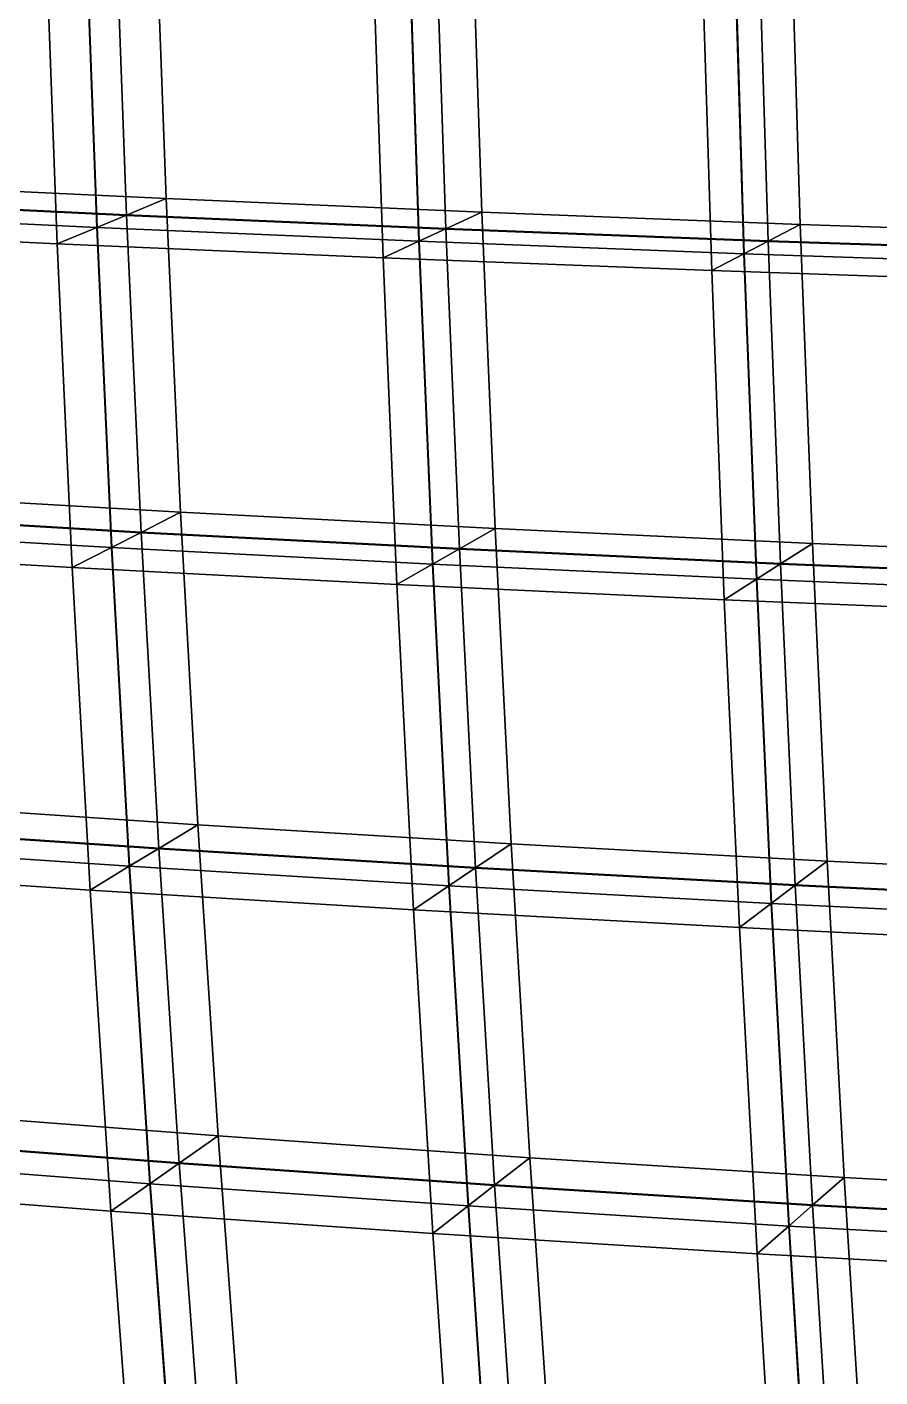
# Model space of a CAD drawing. Extents: x -25.3 to 28.3, y -25.5 to 26.5.
# Drawn here: x -11.232 to -8.534, y -8.223 to -3.951 of the extents above; entities that cross this region are included whole.
import ezdxf

# ---------------------------------------------------------------- set-up
doc = ezdxf.new("R2010")
doc.units = 0
doc.header["$MEASUREMENT"] = 0
doc.layers.add('LowerTendons', color=150, linetype='CONTINUOUS', lineweight=50)
doc.layers.add('UpperTendons', color=123, linetype='CONTINUOUS', lineweight=40)
doc.layers.add('TestBases', color=40, linetype='CONTINUOUS')

msp = doc.modelspace()

# ---------------------------------------------------------------- linework, layer by layer
at = {"layer": 'LowerTendons'}
for p, q in [((-10.91768, -4.5459, 32.83518), (-11.91838, -4.49838, 32.49195)), ((-9.90728, -4.58922, 33.14807), (-10.91768, -4.5459, 32.83518)), ((-8.88809, -4.6283, 33.43039), (-9.90728, -4.58922, 33.14807)), ((-7.86102, -4.66312, 33.68189), (-8.88809, -4.6283, 33.43039)), ((-10.87137, -5.54998, 32.69589), (-11.86887, -5.49245, 32.35696)), ((-9.86445, -5.60241, 33.00478), (-10.87137, -5.54998, 32.69589)), ((-8.84901, -5.64971, 33.28341), (-9.86445, -5.60241, 33.00478)), ((-7.82594, -5.69184, 33.53159), (-8.84901, -5.64971, 33.28341)), ((-10.8158, -6.55038, 32.52877), (-11.80945, -6.48316, 32.19496)), ((-9.81309, -6.61162, 32.83291), (-10.8158, -6.55038, 32.52877)), ((-8.80216, -6.66685, 33.10718), (-9.81309, -6.61162, 32.83291)), ((-7.78389, -6.71603, 33.3514), (-8.80216, -6.66685, 33.10718)), ((-10.75099, -7.5464, 32.33385), (-11.74011, -7.46987, 32.00595)), ((-9.75319, -7.6161, 32.6325), (-10.75099, -7.5464, 32.33385)), ((-8.74754, -7.67894, 32.90174), (-9.75319, -7.6161, 32.6325)), ((-7.73488, -7.73488, 33.14141), (-8.74754, -7.67894, 32.90174))]:
    msp.add_line(p, q, dxfattribs=at)
at = {"layer": 'TestBases'}
for points in [[(-10.95474, -3.53881, 32.94663), (-11.95799, -3.50157, 32.59993), (-11.91838, -4.49838, 32.49195), (-10.91768, -4.5459, 32.83518)], [(-10.95474, -3.53881, 32.94663), (-11.95799, -3.50157, 32.59993), (-11.91838, -4.49838, 32.49195), (-10.91768, -4.5459, 32.83518)], [(-10.82919, -3.49825, 32.56902), (-11.82094, -3.46143, 32.22629), (-11.78178, -4.44682, 32.11955), (-10.79255, -4.4938, 32.45884)], [(-10.82919, -3.49825, 32.56902), (-10.79255, -4.4938, 32.45884), (-10.91768, -4.5459, 32.83518), (-10.95474, -3.53881, 32.94663)], [(-10.79255, -4.4938, 32.45884), (-10.82919, -3.49825, 32.56902), (-10.95474, -3.53881, 32.94663), (-10.91768, -4.5459, 32.83518)], [(-9.82761, -3.53181, 32.88152), (-10.82919, -3.49825, 32.56902), (-10.79255, -4.4938, 32.45884), (-9.79373, -4.53662, 32.76815)], [(-11.04891, -3.56922, 33.22984), (-12.06078, -3.53167, 32.88016), (-12.02083, -4.53705, 32.77125), (-11.01153, -4.58497, 33.11743)], [(-11.04891, -3.56922, 33.22984), (-12.06078, -3.53167, 32.88016), (-12.02083, -4.53705, 32.77125), (-11.01153, -4.58497, 33.11743)], [(-10.95474, -3.53881, 32.94663), (-10.91768, -4.5459, 32.83518), (-11.01153, -4.58497, 33.11743), (-11.04891, -3.56922, 33.22984)], [(-10.91768, -4.5459, 32.83518), (-10.95474, -3.53881, 32.94663), (-11.04891, -3.56922, 33.22984), (-11.01153, -4.58497, 33.11743)], [(-9.94156, -3.57276, 33.26275), (-10.95474, -3.53881, 32.94663), (-10.91768, -4.5459, 32.83518), (-9.90728, -4.58922, 33.14807)], [(-9.94156, -3.57276, 33.26275), (-10.95474, -3.53881, 32.94663), (-10.91768, -4.5459, 32.83518), (-9.90728, -4.58922, 33.14807)], [(-9.82761, -3.53181, 32.88152), (-9.79373, -4.53662, 32.76815), (-9.90728, -4.58922, 33.14807), (-9.94156, -3.57276, 33.26275)], [(-9.79373, -4.53662, 32.76815), (-9.82761, -3.53181, 32.88152), (-9.94156, -3.57276, 33.26275), (-9.90728, -4.58922, 33.14807)], [(-8.81714, -3.5621, 33.16353), (-9.82761, -3.53181, 32.88152), (-9.79373, -4.53662, 32.76815), (-8.78622, -4.57525, 33.04723)], [(-11.17446, -3.60978, 33.60745), (-12.19784, -3.5718, 33.2538), (-12.15743, -4.5886, 33.14365), (-11.13666, -4.63708, 33.49376)], [(-11.04891, -3.56922, 33.22984), (-11.01153, -4.58497, 33.11743), (-11.13666, -4.63708, 33.49376), (-11.17446, -3.60978, 33.60745)], [(-11.01153, -4.58497, 33.11743), (-11.04891, -3.56922, 33.22984), (-11.17446, -3.60978, 33.60745), (-11.13666, -4.63708, 33.49376)], [(-10.02702, -3.60347, 33.54868), (-11.04891, -3.56922, 33.22984), (-11.01153, -4.58497, 33.11743), (-9.99245, -4.62867, 33.43301)], [(-10.02702, -3.60347, 33.54868), (-11.04891, -3.56922, 33.22984), (-11.01153, -4.58497, 33.11743), (-9.99245, -4.62867, 33.43301)], [(-9.94156, -3.57276, 33.26275), (-9.90728, -4.58922, 33.14807), (-9.99245, -4.62867, 33.43301), (-10.02702, -3.60347, 33.54868)], [(-9.90728, -4.58922, 33.14807), (-9.94156, -3.57276, 33.26275), (-10.02702, -3.60347, 33.54868), (-9.99245, -4.62867, 33.43301)], [(-8.91937, -3.6034, 33.54803), (-9.94156, -3.57276, 33.26275), (-9.90728, -4.58922, 33.14807), (-8.88809, -4.6283, 33.43039)], [(-8.91937, -3.6034, 33.54803), (-9.94156, -3.57276, 33.26275), (-9.90728, -4.58922, 33.14807), (-8.88809, -4.6283, 33.43039)], [(-8.81714, -3.5621, 33.16353), (-8.78622, -4.57525, 33.04723), (-8.88809, -4.6283, 33.43039), (-8.91937, -3.6034, 33.54803)], [(-8.78622, -4.57525, 33.04723), (-8.81714, -3.5621, 33.16353), (-8.91937, -3.6034, 33.54803), (-8.88809, -4.6283, 33.43039)], [(-7.79868, -3.58909, 33.4148), (-8.81714, -3.5621, 33.16353), (-8.78622, -4.57525, 33.04723), (-7.77092, -4.60968, 33.29585)], [(-10.14096, -3.64442, 33.92992), (-11.17446, -3.60978, 33.60745), (-11.13666, -4.63708, 33.49376), (-10.106, -4.68126, 33.81294)], [(-10.02702, -3.60347, 33.54868), (-9.99245, -4.62867, 33.43301), (-10.106, -4.68126, 33.81294), (-10.14096, -3.64442, 33.92992)], [(-9.99245, -4.62867, 33.43301), (-10.02702, -3.60347, 33.54868), (-10.14096, -3.64442, 33.92992), (-10.106, -4.68126, 33.81294)], [(-8.99604, -3.63438, 33.83641), (-10.02702, -3.60347, 33.54868), (-9.99245, -4.62867, 33.43301), (-8.96449, -4.66809, 33.71775)], [(-8.99604, -3.63438, 33.83641), (-10.02702, -3.60347, 33.54868), (-9.99245, -4.62867, 33.43301), (-8.96449, -4.66809, 33.71775)], [(-8.91937, -3.6034, 33.54803), (-8.88809, -4.6283, 33.43039), (-8.96449, -4.66809, 33.71775), (-8.99604, -3.63438, 33.83641)], [(-8.88809, -4.6283, 33.43039), (-8.91937, -3.6034, 33.54803), (-8.99604, -3.63438, 33.83641), (-8.96449, -4.66809, 33.71775)], [(-7.8891, -3.6307, 33.80222), (-8.91937, -3.6034, 33.54803), (-8.88809, -4.6283, 33.43039), (-7.86102, -4.66312, 33.68189)], [(-7.8891, -3.6307, 33.80222), (-8.91937, -3.6034, 33.54803), (-8.88809, -4.6283, 33.43039), (-7.86102, -4.66312, 33.68189)], [(-9.09827, -3.67568, 34.22091), (-10.14096, -3.64442, 33.92992), (-10.106, -4.68126, 33.81294), (-9.06636, -4.72113, 34.10091)], [(-8.99604, -3.63438, 33.83641), (-8.96449, -4.66809, 33.71775), (-9.06636, -4.72113, 34.10091), (-9.09827, -3.67568, 34.22091)], [(-8.96449, -4.66809, 33.71775), (-8.99604, -3.63438, 33.83641), (-9.09827, -3.67568, 34.22091), (-9.06636, -4.72113, 34.10091)], [(-7.95692, -3.66191, 34.09278), (-8.99604, -3.63438, 33.83641), (-8.96449, -4.66809, 33.71775), (-7.92859, -4.7032, 33.97142)], [(-7.95692, -3.66191, 34.09278), (-8.99604, -3.63438, 33.83641), (-8.96449, -4.66809, 33.71775), (-7.92859, -4.7032, 33.97142)], [(-8.04734, -3.70353, 34.4802), (-9.09827, -3.67568, 34.22091), (-9.06636, -4.72113, 34.10091), (-8.01869, -4.75665, 34.35746)], [(-11.78178, -4.44682, 32.11955), (-10.79255, -4.4938, 32.45884), (-10.91768, -4.5459, 32.83518), (-11.91838, -4.49838, 32.49195)], [(-10.79255, -4.4938, 32.45884), (-11.78178, -4.44682, 32.11955), (-11.91838, -4.49838, 32.49195), (-10.91768, -4.5459, 32.83518)], [(-10.79255, -4.4938, 32.45884), (-11.78178, -4.44682, 32.11955), (-11.73283, -5.4295, 31.98611), (-10.74677, -5.48637, 32.32115)], [(-11.91838, -4.49838, 32.49195), (-10.91768, -4.5459, 32.83518), (-11.01153, -4.58497, 33.11743), (-12.02083, -4.53705, 32.77125)], [(-10.91768, -4.5459, 32.83518), (-11.91838, -4.49838, 32.49195), (-12.02083, -4.53705, 32.77125), (-11.01153, -4.58497, 33.11743)], [(-10.91768, -4.5459, 32.83518), (-11.91838, -4.49838, 32.49195), (-11.86887, -5.49245, 32.35696), (-10.87137, -5.54998, 32.69589)], [(-10.91768, -4.5459, 32.83518), (-11.91838, -4.49838, 32.49195), (-11.86887, -5.49245, 32.35696), (-10.87137, -5.54998, 32.69589)], [(-10.79255, -4.4938, 32.45884), (-9.79373, -4.53662, 32.76815), (-9.90728, -4.58922, 33.14807), (-10.91768, -4.5459, 32.83518)], [(-9.79373, -4.53662, 32.76815), (-10.79255, -4.4938, 32.45884), (-10.91768, -4.5459, 32.83518), (-9.90728, -4.58922, 33.14807)], [(-10.79255, -4.4938, 32.45884), (-10.74677, -5.48637, 32.32115), (-10.87137, -5.54998, 32.69589), (-10.91768, -4.5459, 32.83518)], [(-10.74677, -5.48637, 32.32115), (-10.79255, -4.4938, 32.45884), (-10.91768, -4.5459, 32.83518), (-10.87137, -5.54998, 32.69589)], [(-9.79373, -4.53662, 32.76815), (-10.79255, -4.4938, 32.45884), (-10.74677, -5.48637, 32.32115), (-9.7514, -5.5382, 32.6265)], [(-12.02083, -4.53705, 32.77125), (-11.01153, -4.58497, 33.11743), (-11.13666, -4.63708, 33.49376), (-12.15743, -4.5886, 33.14365)], [(-11.01153, -4.58497, 33.11743), (-12.02083, -4.53705, 32.77125), (-12.15743, -4.5886, 33.14365), (-11.13666, -4.63708, 33.49376)], [(-11.01153, -4.58497, 33.11743), (-12.02083, -4.53705, 32.77125), (-11.97089, -5.53966, 32.6351), (-10.96482, -5.59769, 32.97694)], [(-11.01153, -4.58497, 33.11743), (-12.02083, -4.53705, 32.77125), (-11.97089, -5.53966, 32.6351), (-10.96482, -5.59769, 32.97694)], [(-10.91768, -4.5459, 32.83518), (-9.90728, -4.58922, 33.14807), (-9.99245, -4.62867, 33.43301), (-11.01153, -4.58497, 33.11743)], [(-9.90728, -4.58922, 33.14807), (-10.91768, -4.5459, 32.83518), (-11.01153, -4.58497, 33.11743), (-9.99245, -4.62867, 33.43301)], [(-10.91768, -4.5459, 32.83518), (-10.87137, -5.54998, 32.69589), (-10.96482, -5.59769, 32.97694), (-11.01153, -4.58497, 33.11743)], [(-10.87137, -5.54998, 32.69589), (-10.91768, -4.5459, 32.83518), (-11.01153, -4.58497, 33.11743), (-10.96482, -5.59769, 32.97694)], [(-9.90728, -4.58922, 33.14807), (-10.91768, -4.5459, 32.83518), (-10.87137, -5.54998, 32.69589), (-9.86445, -5.60241, 33.00478)], [(-9.90728, -4.58922, 33.14807), (-10.91768, -4.5459, 32.83518), (-10.87137, -5.54998, 32.69589), (-9.86445, -5.60241, 33.00478)], [(-9.79373, -4.53662, 32.76815), (-8.78622, -4.57525, 33.04723), (-8.88809, -4.6283, 33.43039), (-9.90728, -4.58922, 33.14807)], [(-8.78622, -4.57525, 33.04723), (-9.79373, -4.53662, 32.76815), (-9.90728, -4.58922, 33.14807), (-8.88809, -4.6283, 33.43039)], [(-9.79373, -4.53662, 32.76815), (-9.7514, -5.5382, 32.6265), (-9.86445, -5.60241, 33.00478), (-9.90728, -4.58922, 33.14807)], [(-9.7514, -5.5382, 32.6265), (-9.79373, -4.53662, 32.76815), (-9.90728, -4.58922, 33.14807), (-9.86445, -5.60241, 33.00478)], [(-8.78622, -4.57525, 33.04723), (-9.79373, -4.53662, 32.76815), (-9.7514, -5.5382, 32.6265), (-8.74759, -5.58496, 32.90194)], [(-11.13666, -4.63708, 33.49376), (-12.15743, -4.5886, 33.14365), (-12.10693, -5.60261, 33.00596), (-11.08942, -5.6613, 33.35168)], [(-11.01153, -4.58497, 33.11743), (-9.99245, -4.62867, 33.43301), (-10.106, -4.68126, 33.81294), (-11.13666, -4.63708, 33.49376)], [(-9.99245, -4.62867, 33.43301), (-11.01153, -4.58497, 33.11743), (-11.13666, -4.63708, 33.49376), (-10.106, -4.68126, 33.81294)], [(-11.01153, -4.58497, 33.11743), (-10.96482, -5.59769, 32.97694), (-11.08942, -5.6613, 33.35168), (-11.13666, -4.63708, 33.49376)], [(-10.96482, -5.59769, 32.97694), (-11.01153, -4.58497, 33.11743), (-11.13666, -4.63708, 33.49376), (-11.08942, -5.6613, 33.35168)], [(-9.99245, -4.62867, 33.43301), (-11.01153, -4.58497, 33.11743), (-10.96482, -5.59769, 32.97694), (-9.94925, -5.65057, 33.28849)], [(-9.99245, -4.62867, 33.43301), (-11.01153, -4.58497, 33.11743), (-10.96482, -5.59769, 32.97694), (-9.94925, -5.65057, 33.28849)], [(-9.90728, -4.58922, 33.14807), (-8.88809, -4.6283, 33.43039), (-8.96449, -4.66809, 33.71775), (-9.99245, -4.62867, 33.43301)], [(-8.88809, -4.6283, 33.43039), (-9.90728, -4.58922, 33.14807), (-9.99245, -4.62867, 33.43301), (-8.96449, -4.66809, 33.71775)], [(-9.90728, -4.58922, 33.14807), (-9.86445, -5.60241, 33.00478), (-9.94925, -5.65057, 33.28849), (-9.99245, -4.62867, 33.43301)], [(-9.86445, -5.60241, 33.00478), (-9.90728, -4.58922, 33.14807), (-9.99245, -4.62867, 33.43301), (-9.94925, -5.65057, 33.28849)], [(-8.88809, -4.6283, 33.43039), (-9.90728, -4.58922, 33.14807), (-9.86445, -5.60241, 33.00478), (-8.84901, -5.64971, 33.28341)], [(-8.88809, -4.6283, 33.43039), (-9.90728, -4.58922, 33.14807), (-9.86445, -5.60241, 33.00478), (-8.84901, -5.64971, 33.28341)], [(-8.78622, -4.57525, 33.04723), (-7.77092, -4.60968, 33.29585), (-7.86102, -4.66312, 33.68189), (-8.88809, -4.6283, 33.43039)], [(-7.77092, -4.60968, 33.29585), (-8.78622, -4.57525, 33.04723), (-8.88809, -4.6283, 33.43039), (-7.86102, -4.66312, 33.68189)], [(-8.78622, -4.57525, 33.04723), (-8.74759, -5.58496, 32.90194), (-8.84901, -5.64971, 33.28341), (-8.88809, -4.6283, 33.43039)], [(-8.74759, -5.58496, 32.90194), (-8.78622, -4.57525, 33.04723), (-8.88809, -4.6283, 33.43039), (-8.84901, -5.64971, 33.28341)], [(-7.77092, -4.60968, 33.29585), (-8.78622, -4.57525, 33.04723), (-8.74759, -5.58496, 32.90194), (-7.73624, -5.6266, 33.14728)], [(-10.106, -4.68126, 33.81294), (-11.13666, -4.63708, 33.49376), (-11.08942, -5.6613, 33.35168), (-10.06231, -5.71478, 33.66677)], [(-9.99245, -4.62867, 33.43301), (-8.96449, -4.66809, 33.71775), (-9.06636, -4.72113, 34.10091), (-10.106, -4.68126, 33.81294)], [(-8.96449, -4.66809, 33.71775), (-9.99245, -4.62867, 33.43301), (-10.106, -4.68126, 33.81294), (-9.06636, -4.72113, 34.10091)], [(-9.99245, -4.62867, 33.43301), (-9.94925, -5.65057, 33.28849), (-10.06231, -5.71478, 33.66677), (-10.106, -4.68126, 33.81294)], [(-9.94925, -5.65057, 33.28849), (-9.99245, -4.62867, 33.43301), (-10.106, -4.68126, 33.81294), (-10.06231, -5.71478, 33.66677)], [(-8.96449, -4.66809, 33.71775), (-9.99245, -4.62867, 33.43301), (-9.94925, -5.65057, 33.28849), (-8.92508, -5.69828, 33.56952)], [(-8.96449, -4.66809, 33.71775), (-9.99245, -4.62867, 33.43301), (-9.94925, -5.65057, 33.28849), (-8.92508, -5.69828, 33.56952)], [(-8.88809, -4.6283, 33.43039), (-7.86102, -4.66312, 33.68189), (-7.92859, -4.7032, 33.97142), (-8.96449, -4.66809, 33.71775)], [(-7.86102, -4.66312, 33.68189), (-8.88809, -4.6283, 33.43039), (-8.96449, -4.66809, 33.71775), (-7.92859, -4.7032, 33.97142)], [(-8.88809, -4.6283, 33.43039), (-8.84901, -5.64971, 33.28341), (-8.92508, -5.69828, 33.56952), (-8.96449, -4.66809, 33.71775)], [(-8.84901, -5.64971, 33.28341), (-8.88809, -4.6283, 33.43039), (-8.96449, -4.66809, 33.71775), (-8.92508, -5.69828, 33.56952)], [(-7.86102, -4.66312, 33.68189), (-8.88809, -4.6283, 33.43039), (-8.84901, -5.64971, 33.28341), (-7.82594, -5.69184, 33.53159)], [(-7.86102, -4.66312, 33.68189), (-8.88809, -4.6283, 33.43039), (-8.84901, -5.64971, 33.28341), (-7.82594, -5.69184, 33.53159)], [(-9.06636, -4.72113, 34.10091), (-10.106, -4.68126, 33.81294), (-10.06231, -5.71478, 33.66677), (-9.0265, -5.76303, 33.95099)], [(-8.96449, -4.66809, 33.71775), (-7.92859, -4.7032, 33.97142), (-8.01869, -4.75665, 34.35746), (-9.06636, -4.72113, 34.10091)], [(-7.92859, -4.7032, 33.97142), (-8.96449, -4.66809, 33.71775), (-9.06636, -4.72113, 34.10091), (-8.01869, -4.75665, 34.35746)], [(-8.96449, -4.66809, 33.71775), (-8.92508, -5.69828, 33.56952), (-9.0265, -5.76303, 33.95099), (-9.06636, -4.72113, 34.10091)], [(-8.92508, -5.69828, 33.56952), (-8.96449, -4.66809, 33.71775), (-9.06636, -4.72113, 34.10091), (-9.0265, -5.76303, 33.95099)], [(-7.92859, -4.7032, 33.97142), (-8.96449, -4.66809, 33.71775), (-8.92508, -5.69828, 33.56952), (-7.89321, -5.74077, 33.81983)], [(-7.92859, -4.7032, 33.97142), (-8.96449, -4.66809, 33.71775), (-8.92508, -5.69828, 33.56952), (-7.89321, -5.74077, 33.81983)], [(-8.01869, -4.75665, 34.35746), (-9.06636, -4.72113, 34.10091), (-9.0265, -5.76303, 33.95099), (-7.98291, -5.806, 34.20415)], [(-11.73283, -5.4295, 31.98611), (-10.74677, -5.48637, 32.32115), (-10.87137, -5.54998, 32.69589), (-11.86887, -5.49245, 32.35696)], [(-10.74677, -5.48637, 32.32115), (-11.73283, -5.4295, 31.98611), (-11.86887, -5.49245, 32.35696), (-10.87137, -5.54998, 32.69589)], [(-10.74677, -5.48637, 32.32115), (-11.73283, -5.4295, 31.98611), (-11.67409, -6.40885, 31.82597), (-10.69184, -6.4753, 32.15595)], [(-11.86887, -5.49245, 32.35696), (-10.87137, -5.54998, 32.69589), (-10.96482, -5.59769, 32.97694), (-11.97089, -5.53966, 32.6351)], [(-10.87137, -5.54998, 32.69589), (-11.86887, -5.49245, 32.35696), (-11.97089, -5.53966, 32.6351), (-10.96482, -5.59769, 32.97694)], [(-10.87137, -5.54998, 32.69589), (-11.86887, -5.49245, 32.35696), (-11.80945, -6.48316, 32.19496), (-10.8158, -6.55038, 32.52877)], [(-10.87137, -5.54998, 32.69589), (-11.86887, -5.49245, 32.35696), (-11.80945, -6.48316, 32.19496), (-10.8158, -6.55038, 32.52877)], [(-10.74677, -5.48637, 32.32115), (-9.7514, -5.5382, 32.6265), (-9.86445, -5.60241, 33.00478), (-10.87137, -5.54998, 32.69589)], [(-9.7514, -5.5382, 32.6265), (-10.74677, -5.48637, 32.32115), (-10.87137, -5.54998, 32.69589), (-9.86445, -5.60241, 33.00478)], [(-10.74677, -5.48637, 32.32115), (-10.69184, -6.4753, 32.15595), (-10.8158, -6.55038, 32.52877), (-10.87137, -5.54998, 32.69589)], [(-10.69184, -6.4753, 32.15595), (-10.74677, -5.48637, 32.32115), (-10.87137, -5.54998, 32.69589), (-10.8158, -6.55038, 32.52877)], [(-9.7514, -5.5382, 32.6265), (-10.74677, -5.48637, 32.32115), (-10.69184, -6.4753, 32.15595), (-9.70061, -6.53584, 32.4566)], [(-11.97089, -5.53966, 32.6351), (-10.96482, -5.59769, 32.97694), (-11.08942, -5.6613, 33.35168), (-12.10693, -5.60261, 33.00596)], [(-10.96482, -5.59769, 32.97694), (-11.97089, -5.53966, 32.6351), (-12.10693, -5.60261, 33.00596), (-11.08942, -5.6613, 33.35168)], [(-10.96482, -5.59769, 32.97694), (-11.97089, -5.53966, 32.6351), (-11.91096, -6.53889, 32.47171), (-10.90878, -6.60669, 32.80839)], [(-10.96482, -5.59769, 32.97694), (-11.97089, -5.53966, 32.6351), (-11.91096, -6.53889, 32.47171), (-10.90878, -6.60669, 32.80839)], [(-10.87137, -5.54998, 32.69589), (-9.86445, -5.60241, 33.00478), (-9.94925, -5.65057, 33.28849), (-10.96482, -5.59769, 32.97694)], [(-9.86445, -5.60241, 33.00478), (-10.87137, -5.54998, 32.69589), (-10.96482, -5.59769, 32.97694), (-9.94925, -5.65057, 33.28849)], [(-10.87137, -5.54998, 32.69589), (-10.8158, -6.55038, 32.52877), (-10.90878, -6.60669, 32.80839), (-10.96482, -5.59769, 32.97694)], [(-10.8158, -6.55038, 32.52877), (-10.87137, -5.54998, 32.69589), (-10.96482, -5.59769, 32.97694), (-10.90878, -6.60669, 32.80839)], [(-9.86445, -5.60241, 33.00478), (-10.87137, -5.54998, 32.69589), (-10.8158, -6.55038, 32.52877), (-9.81309, -6.61162, 32.83291)], [(-9.86445, -5.60241, 33.00478), (-10.87137, -5.54998, 32.69589), (-10.8158, -6.55038, 32.52877), (-9.81309, -6.61162, 32.83291)], [(-9.7514, -5.5382, 32.6265), (-8.74759, -5.58496, 32.90194), (-8.84901, -5.64971, 33.28341), (-9.86445, -5.60241, 33.00478)], [(-8.74759, -5.58496, 32.90194), (-9.7514, -5.5382, 32.6265), (-9.86445, -5.60241, 33.00478), (-8.84901, -5.64971, 33.28341)], [(-9.7514, -5.5382, 32.6265), (-9.70061, -6.53584, 32.4566), (-9.81309, -6.61162, 32.83291), (-9.86445, -5.60241, 33.00478)], [(-9.70061, -6.53584, 32.4566), (-9.7514, -5.5382, 32.6265), (-9.86445, -5.60241, 33.00478), (-9.81309, -6.61162, 32.83291)], [(-8.74759, -5.58496, 32.90194), (-9.7514, -5.5382, 32.6265), (-9.70061, -6.53584, 32.4566), (-8.70127, -6.59044, 32.72772)], [(-8.74759, -5.58496, 32.90194), (-7.73624, -5.6266, 33.14728), (-7.82594, -5.69184, 33.53159), (-8.84901, -5.64971, 33.28341)], [(-7.73624, -5.6266, 33.14728), (-8.74759, -5.58496, 32.90194), (-8.84901, -5.64971, 33.28341), (-7.82594, -5.69184, 33.53159)], [(-8.74759, -5.58496, 32.90194), (-8.70127, -6.59044, 32.72772), (-8.80216, -6.66685, 33.10718), (-8.84901, -5.64971, 33.28341)], [(-8.70127, -6.59044, 32.72772), (-8.74759, -5.58496, 32.90194), (-8.84901, -5.64971, 33.28341), (-8.80216, -6.66685, 33.10718)], [(-7.73624, -5.6266, 33.14728), (-8.74759, -5.58496, 32.90194), (-8.70127, -6.59044, 32.72772), (-7.69467, -6.63906, 32.96915)], [(-11.08942, -5.6613, 33.35168), (-12.10693, -5.60261, 33.00596), (-12.04631, -6.61319, 32.84071), (-11.03274, -6.68176, 33.18121)], [(-10.96482, -5.59769, 32.97694), (-9.94925, -5.65057, 33.28849), (-10.06231, -5.71478, 33.66677), (-11.08942, -5.6613, 33.35168)], [(-9.94925, -5.65057, 33.28849), (-10.96482, -5.59769, 32.97694), (-11.08942, -5.6613, 33.35168), (-10.06231, -5.71478, 33.66677)], [(-10.96482, -5.59769, 32.97694), (-10.90878, -6.60669, 32.80839), (-11.03274, -6.68176, 33.18121), (-11.08942, -5.6613, 33.35168)], [(-10.90878, -6.60669, 32.80839), (-10.96482, -5.59769, 32.97694), (-11.08942, -5.6613, 33.35168), (-11.03274, -6.68176, 33.18121)], [(-9.94925, -5.65057, 33.28849), (-10.96482, -5.59769, 32.97694), (-10.90878, -6.60669, 32.80839), (-9.89744, -6.66846, 33.11514)], [(-9.94925, -5.65057, 33.28849), (-10.96482, -5.59769, 32.97694), (-10.90878, -6.60669, 32.80839), (-9.89744, -6.66846, 33.11514)], [(-9.86445, -5.60241, 33.00478), (-8.84901, -5.64971, 33.28341), (-8.92508, -5.69828, 33.56952), (-9.94925, -5.65057, 33.28849)], [(-8.84901, -5.64971, 33.28341), (-9.86445, -5.60241, 33.00478), (-9.94925, -5.65057, 33.28849), (-8.92508, -5.69828, 33.56952)], [(-9.86445, -5.60241, 33.00478), (-9.81309, -6.61162, 32.83291), (-9.89744, -6.66846, 33.11514), (-9.94925, -5.65057, 33.28849)], [(-9.81309, -6.61162, 32.83291), (-9.86445, -5.60241, 33.00478), (-9.94925, -5.65057, 33.28849), (-9.89744, -6.66846, 33.11514)], [(-8.84901, -5.64971, 33.28341), (-9.86445, -5.60241, 33.00478), (-9.81309, -6.61162, 32.83291), (-8.80216, -6.66685, 33.10718)], [(-8.84901, -5.64971, 33.28341), (-9.86445, -5.60241, 33.00478), (-9.81309, -6.61162, 32.83291), (-8.80216, -6.66685, 33.10718)], [(-10.06231, -5.71478, 33.66677), (-11.08942, -5.6613, 33.35168), (-11.03274, -6.68176, 33.18121), (-10.00991, -6.74423, 33.49145)], [(-9.94925, -5.65057, 33.28849), (-8.92508, -5.69828, 33.56952), (-9.0265, -5.76303, 33.95099), (-10.06231, -5.71478, 33.66677)], [(-8.92508, -5.69828, 33.56952), (-9.94925, -5.65057, 33.28849), (-10.06231, -5.71478, 33.66677), (-9.0265, -5.76303, 33.95099)], [(-9.94925, -5.65057, 33.28849), (-9.89744, -6.66846, 33.11514), (-10.00991, -6.74423, 33.49145), (-10.06231, -5.71478, 33.66677)], [(-9.89744, -6.66846, 33.11514), (-9.94925, -5.65057, 33.28849), (-10.06231, -5.71478, 33.66677), (-10.00991, -6.74423, 33.49145)], [(-8.92508, -5.69828, 33.56952), (-9.94925, -5.65057, 33.28849), (-9.89744, -6.66846, 33.11514), (-8.87782, -6.72416, 33.39176)], [(-8.92508, -5.69828, 33.56952), (-9.94925, -5.65057, 33.28849), (-9.89744, -6.66846, 33.11514), (-8.87782, -6.72416, 33.39176)], [(-8.84901, -5.64971, 33.28341), (-7.82594, -5.69184, 33.53159), (-7.89321, -5.74077, 33.81983), (-8.92508, -5.69828, 33.56952)], [(-7.82594, -5.69184, 33.53159), (-8.84901, -5.64971, 33.28341), (-8.92508, -5.69828, 33.56952), (-7.89321, -5.74077, 33.81983)], [(-8.84901, -5.64971, 33.28341), (-8.80216, -6.66685, 33.10718), (-8.87782, -6.72416, 33.39176), (-8.92508, -5.69828, 33.56952)], [(-8.80216, -6.66685, 33.10718), (-8.84901, -5.64971, 33.28341), (-8.92508, -5.69828, 33.56952), (-8.87782, -6.72416, 33.39176)], [(-7.82594, -5.69184, 33.53159), (-8.84901, -5.64971, 33.28341), (-8.80216, -6.66685, 33.10718), (-7.78389, -6.71603, 33.3514)], [(-7.82594, -5.69184, 33.53159), (-8.84901, -5.64971, 33.28341), (-8.80216, -6.66685, 33.10718), (-7.78389, -6.71603, 33.3514)], [(-9.0265, -5.76303, 33.95099), (-10.06231, -5.71478, 33.66677), (-10.00991, -6.74423, 33.49145), (-8.97871, -6.80057, 33.77122)], [(-8.92508, -5.69828, 33.56952), (-7.89321, -5.74077, 33.81983), (-7.98291, -5.806, 34.20415), (-9.0265, -5.76303, 33.95099)], [(-7.89321, -5.74077, 33.81983), (-8.92508, -5.69828, 33.56952), (-9.0265, -5.76303, 33.95099), (-7.98291, -5.806, 34.20415)], [(-8.92508, -5.69828, 33.56952), (-8.87782, -6.72416, 33.39176), (-8.97871, -6.80057, 33.77122), (-9.0265, -5.76303, 33.95099)], [(-8.87782, -6.72416, 33.39176), (-8.92508, -5.69828, 33.56952), (-9.0265, -5.76303, 33.95099), (-8.97871, -6.80057, 33.77122)], [(-7.89321, -5.74077, 33.81983), (-8.92508, -5.69828, 33.56952), (-8.87782, -6.72416, 33.39176), (-7.8508, -6.77376, 33.63809)], [(-7.89321, -5.74077, 33.81983), (-8.92508, -5.69828, 33.56952), (-8.87782, -6.72416, 33.39176), (-7.8508, -6.77376, 33.63809)], [(-7.98291, -5.806, 34.20415), (-9.0265, -5.76303, 33.95099), (-8.97871, -6.80057, 33.77122), (-7.94001, -6.85074, 34.02034)], [(-11.67409, -6.40885, 31.82597), (-10.69184, -6.4753, 32.15595), (-10.8158, -6.55038, 32.52877), (-11.80945, -6.48316, 32.19496)], [(-10.69184, -6.4753, 32.15595), (-11.67409, -6.40885, 31.82597), (-11.80945, -6.48316, 32.19496), (-10.8158, -6.55038, 32.52877)], [(-10.69184, -6.4753, 32.15595), (-11.67409, -6.40885, 31.82597), (-11.60556, -7.38426, 31.63912), (-10.62777, -7.45991, 31.96326)], [(-11.80945, -6.48316, 32.19496), (-10.8158, -6.55038, 32.52877), (-10.90878, -6.60669, 32.80839), (-11.91096, -6.53889, 32.47171)], [(-10.8158, -6.55038, 32.52877), (-11.80945, -6.48316, 32.19496), (-11.91096, -6.53889, 32.47171), (-10.90878, -6.60669, 32.80839)], [(-10.8158, -6.55038, 32.52877), (-11.80945, -6.48316, 32.19496), (-11.74011, -7.46987, 32.00595), (-10.75099, -7.5464, 32.33385)], [(-10.8158, -6.55038, 32.52877), (-11.80945, -6.48316, 32.19496), (-11.74011, -7.46987, 32.00595), (-10.75099, -7.5464, 32.33385)], [(-10.69184, -6.4753, 32.15595), (-9.70061, -6.53584, 32.4566), (-9.81309, -6.61162, 32.83291), (-10.8158, -6.55038, 32.52877)], [(-9.70061, -6.53584, 32.4566), (-10.69184, -6.4753, 32.15595), (-10.8158, -6.55038, 32.52877), (-9.81309, -6.61162, 32.83291)], [(-10.69184, -6.4753, 32.15595), (-10.62777, -7.45991, 31.96326), (-10.75099, -7.5464, 32.33385), (-10.8158, -6.55038, 32.52877)], [(-10.62777, -7.45991, 31.96326), (-10.69184, -6.4753, 32.15595), (-10.8158, -6.55038, 32.52877), (-10.75099, -7.5464, 32.33385)], [(-9.70061, -6.53584, 32.4566), (-10.69184, -6.4753, 32.15595), (-10.62777, -7.45991, 31.96326), (-9.6414, -7.52881, 32.25849)], [(-9.70061, -6.53584, 32.4566), (-8.70127, -6.59044, 32.72772), (-8.80216, -6.66685, 33.10718), (-9.81309, -6.61162, 32.83291)], [(-8.70127, -6.59044, 32.72772), (-9.70061, -6.53584, 32.4566), (-9.81309, -6.61162, 32.83291), (-8.80216, -6.66685, 33.10718)], [(-9.70061, -6.53584, 32.4566), (-9.6414, -7.52881, 32.25849), (-9.75319, -7.6161, 32.6325), (-9.81309, -6.61162, 32.83291)], [(-9.6414, -7.52881, 32.25849), (-9.70061, -6.53584, 32.4566), (-9.81309, -6.61162, 32.83291), (-9.75319, -7.6161, 32.6325)], [(-8.70127, -6.59044, 32.72772), (-9.70061, -6.53584, 32.4566), (-9.6414, -7.52881, 32.25849), (-8.64728, -7.59093, 32.52464)], [(-11.91096, -6.53889, 32.47171), (-10.90878, -6.60669, 32.80839), (-11.03274, -6.68176, 33.18121), (-12.04631, -6.61319, 32.84071)], [(-10.90878, -6.60669, 32.80839), (-11.91096, -6.53889, 32.47171), (-12.04631, -6.61319, 32.84071), (-11.03274, -6.68176, 33.18121)], [(-10.90878, -6.60669, 32.80839), (-11.91096, -6.53889, 32.47171), (-11.84103, -7.53408, 32.28107), (-10.84341, -7.61127, 32.61179)], [(-10.90878, -6.60669, 32.80839), (-11.91096, -6.53889, 32.47171), (-11.84103, -7.53408, 32.28107), (-10.84341, -7.61127, 32.61179)], [(-10.8158, -6.55038, 32.52877), (-9.81309, -6.61162, 32.83291), (-9.89744, -6.66846, 33.11514), (-10.90878, -6.60669, 32.80839)], [(-9.81309, -6.61162, 32.83291), (-10.8158, -6.55038, 32.52877), (-10.90878, -6.60669, 32.80839), (-9.89744, -6.66846, 33.11514)], [(-10.8158, -6.55038, 32.52877), (-10.75099, -7.5464, 32.33385), (-10.84341, -7.61127, 32.61179), (-10.90878, -6.60669, 32.80839)], [(-10.75099, -7.5464, 32.33385), (-10.8158, -6.55038, 32.52877), (-10.90878, -6.60669, 32.80839), (-10.84341, -7.61127, 32.61179)], [(-9.81309, -6.61162, 32.83291), (-10.8158, -6.55038, 32.52877), (-10.75099, -7.5464, 32.33385), (-9.75319, -7.6161, 32.6325)], [(-9.81309, -6.61162, 32.83291), (-10.8158, -6.55038, 32.52877), (-10.75099, -7.5464, 32.33385), (-9.75319, -7.6161, 32.6325)], [(-11.03274, -6.68176, 33.18121), (-12.04631, -6.61319, 32.84071), (-11.97559, -7.6197, 32.6479), (-10.96663, -7.69776, 32.98238)], [(-10.90878, -6.60669, 32.80839), (-9.89744, -6.66846, 33.11514), (-10.00991, -6.74423, 33.49145), (-11.03274, -6.68176, 33.18121)], [(-9.89744, -6.66846, 33.11514), (-10.90878, -6.60669, 32.80839), (-11.03274, -6.68176, 33.18121), (-10.00991, -6.74423, 33.49145)], [(-10.90878, -6.60669, 32.80839), (-10.84341, -7.61127, 32.61179), (-10.96663, -7.69776, 32.98238), (-11.03274, -6.68176, 33.18121)], [(-10.84341, -7.61127, 32.61179), (-10.90878, -6.60669, 32.80839), (-11.03274, -6.68176, 33.18121), (-10.96663, -7.69776, 32.98238)], [(-9.89744, -6.66846, 33.11514), (-10.90878, -6.60669, 32.80839), (-10.84341, -7.61127, 32.61179), (-9.83703, -7.68157, 32.91301)], [(-9.89744, -6.66846, 33.11514), (-10.90878, -6.60669, 32.80839), (-10.84341, -7.61127, 32.61179), (-9.83703, -7.68157, 32.91301)], [(-9.81309, -6.61162, 32.83291), (-8.80216, -6.66685, 33.10718), (-8.87782, -6.72416, 33.39176), (-9.89744, -6.66846, 33.11514)], [(-8.80216, -6.66685, 33.10718), (-9.81309, -6.61162, 32.83291), (-9.89744, -6.66846, 33.11514), (-8.87782, -6.72416, 33.39176)], [(-9.81309, -6.61162, 32.83291), (-9.75319, -7.6161, 32.6325), (-9.83703, -7.68157, 32.91301), (-9.89744, -6.66846, 33.11514)], [(-9.75319, -7.6161, 32.6325), (-9.81309, -6.61162, 32.83291), (-9.89744, -6.66846, 33.11514), (-9.83703, -7.68157, 32.91301)], [(-8.80216, -6.66685, 33.10718), (-9.81309, -6.61162, 32.83291), (-9.75319, -7.6161, 32.6325), (-8.74754, -7.67894, 32.90174)], [(-8.80216, -6.66685, 33.10718), (-9.81309, -6.61162, 32.83291), (-9.75319, -7.6161, 32.6325), (-8.74754, -7.67894, 32.90174)], [(-8.70127, -6.59044, 32.72772), (-7.69467, -6.63906, 32.96915), (-7.78389, -6.71603, 33.3514), (-8.80216, -6.66685, 33.10718)], [(-7.69467, -6.63906, 32.96915), (-8.70127, -6.59044, 32.72772), (-8.80216, -6.66685, 33.10718), (-7.78389, -6.71603, 33.3514)], [(-8.70127, -6.59044, 32.72772), (-8.64728, -7.59093, 32.52464), (-8.74754, -7.67894, 32.90174), (-8.80216, -6.66685, 33.10718)], [(-8.64728, -7.59093, 32.52464), (-8.70127, -6.59044, 32.72772), (-8.80216, -6.66685, 33.10718), (-8.74754, -7.67894, 32.90174)], [(-7.69467, -6.63906, 32.96915), (-8.70127, -6.59044, 32.72772), (-8.64728, -7.59093, 32.52464), (-7.64622, -7.64622, 32.76157)], [(-10.00991, -6.74423, 33.49145), (-11.03274, -6.68176, 33.18121), (-10.96663, -7.69776, 32.98238), (-9.94881, -7.76886, 33.28702)], [(-9.89744, -6.66846, 33.11514), (-8.87782, -6.72416, 33.39176), (-8.97871, -6.80057, 33.77122), (-10.00991, -6.74423, 33.49145)], [(-8.87782, -6.72416, 33.39176), (-9.89744, -6.66846, 33.11514), (-10.00991, -6.74423, 33.49145), (-8.97871, -6.80057, 33.77122)], [(-9.89744, -6.66846, 33.11514), (-9.83703, -7.68157, 32.91301), (-9.94881, -7.76886, 33.28702), (-10.00991, -6.74423, 33.49145)], [(-9.83703, -7.68157, 32.91301), (-9.89744, -6.66846, 33.11514), (-10.00991, -6.74423, 33.49145), (-9.94881, -7.76886, 33.28702)], [(-8.87782, -6.72416, 33.39176), (-9.89744, -6.66846, 33.11514), (-9.83703, -7.68157, 32.91301), (-8.82273, -7.74495, 33.18456)], [(-8.87782, -6.72416, 33.39176), (-9.89744, -6.66846, 33.11514), (-9.83703, -7.68157, 32.91301), (-8.82273, -7.74495, 33.18456)], [(-8.80216, -6.66685, 33.10718), (-7.78389, -6.71603, 33.3514), (-7.8508, -6.77376, 33.63809), (-8.87782, -6.72416, 33.39176)], [(-7.78389, -6.71603, 33.3514), (-8.80216, -6.66685, 33.10718), (-8.87782, -6.72416, 33.39176), (-7.8508, -6.77376, 33.63809)], [(-8.80216, -6.66685, 33.10718), (-8.74754, -7.67894, 32.90174), (-8.82273, -7.74495, 33.18456), (-8.87782, -6.72416, 33.39176)], [(-8.74754, -7.67894, 32.90174), (-8.80216, -6.66685, 33.10718), (-8.87782, -6.72416, 33.39176), (-8.82273, -7.74495, 33.18456)], [(-7.78389, -6.71603, 33.3514), (-8.80216, -6.66685, 33.10718), (-8.74754, -7.67894, 32.90174), (-7.73488, -7.73488, 33.14141)], [(-7.78389, -6.71603, 33.3514), (-8.80216, -6.66685, 33.10718), (-8.74754, -7.67894, 32.90174), (-7.73488, -7.73488, 33.14141)], [(-8.97871, -6.80057, 33.77122), (-10.00991, -6.74423, 33.49145), (-9.94881, -7.76886, 33.28702), (-8.92299, -7.83296, 33.56166)], [(-8.87782, -6.72416, 33.39176), (-7.8508, -6.77376, 33.63809), (-7.94001, -6.85074, 34.02034), (-8.97871, -6.80057, 33.77122)], [(-7.8508, -6.77376, 33.63809), (-8.87782, -6.72416, 33.39176), (-8.97871, -6.80057, 33.77122), (-7.94001, -6.85074, 34.02034)], [(-8.87782, -6.72416, 33.39176), (-8.82273, -7.74495, 33.18456), (-8.92299, -7.83296, 33.56166), (-8.97871, -6.80057, 33.77122)], [(-8.82273, -7.74495, 33.18456), (-8.87782, -6.72416, 33.39176), (-8.97871, -6.80057, 33.77122), (-8.92299, -7.83296, 33.56166)], [(-7.8508, -6.77376, 33.63809), (-8.87782, -6.72416, 33.39176), (-8.82273, -7.74495, 33.18456), (-7.80137, -7.80137, 33.4263)], [(-7.8508, -6.77376, 33.63809), (-8.87782, -6.72416, 33.39176), (-8.82273, -7.74495, 33.18456), (-7.80137, -7.80137, 33.4263)], [(-7.94001, -6.85074, 34.02034), (-8.97871, -6.80057, 33.77122), (-8.92299, -7.83296, 33.56166), (-7.89002, -7.89002, 33.80614)], [(-11.60556, -7.38426, 31.63912), (-10.62777, -7.45991, 31.96326), (-10.75099, -7.5464, 32.33385), (-11.74011, -7.46987, 32.00595)], [(-10.62777, -7.45991, 31.96326), (-11.60556, -7.38426, 31.63912), (-11.74011, -7.46987, 32.00595), (-10.75099, -7.5464, 32.33385)], [(-10.62777, -7.45991, 31.96326), (-11.60556, -7.38426, 31.63912), (-11.52722, -8.35507, 31.42556), (-10.55458, -8.4395, 31.74312)], [(-11.74011, -7.46987, 32.00595), (-10.75099, -7.5464, 32.33385), (-10.84341, -7.61127, 32.61179), (-11.84103, -7.53408, 32.28107)], [(-10.75099, -7.5464, 32.33385), (-11.74011, -7.46987, 32.00595), (-11.84103, -7.53408, 32.28107), (-10.84341, -7.61127, 32.61179)], [(-10.75099, -7.5464, 32.33385), (-11.74011, -7.46987, 32.00595), (-11.66087, -8.45194, 31.78992), (-10.67695, -8.53735, 32.11116)], [(-10.75099, -7.5464, 32.33385), (-11.74011, -7.46987, 32.00595), (-11.66087, -8.45194, 31.78992), (-10.67695, -8.53735, 32.11116)], [(-10.62777, -7.45991, 31.96326), (-9.6414, -7.52881, 32.25849), (-9.75319, -7.6161, 32.6325), (-10.75099, -7.5464, 32.33385)], [(-9.6414, -7.52881, 32.25849), (-10.62777, -7.45991, 31.96326), (-10.75099, -7.5464, 32.33385), (-9.75319, -7.6161, 32.6325)], [(-10.62777, -7.45991, 31.96326), (-10.55458, -8.4395, 31.74312), (-10.67695, -8.53735, 32.11116), (-10.75099, -7.5464, 32.33385)], [(-10.55458, -8.4395, 31.74312), (-10.62777, -7.45991, 31.96326), (-10.75099, -7.5464, 32.33385), (-10.67695, -8.53735, 32.11116)], [(-9.6414, -7.52881, 32.25849), (-10.62777, -7.45991, 31.96326), (-10.55458, -8.4395, 31.74312), (-9.57378, -8.51637, 32.03224)], [(-11.84103, -7.53408, 32.28107), (-10.84341, -7.61127, 32.61179), (-10.96663, -7.69776, 32.98238), (-11.97559, -7.6197, 32.6479)], [(-10.84341, -7.61127, 32.61179), (-11.84103, -7.53408, 32.28107), (-11.97559, -7.6197, 32.6479), (-10.96663, -7.69776, 32.98238)], [(-10.84341, -7.61127, 32.61179), (-11.84103, -7.53408, 32.28107), (-11.76111, -8.52459, 32.06318), (-10.76873, -8.61074, 32.38719)], [(-10.84341, -7.61127, 32.61179), (-11.84103, -7.53408, 32.28107), (-11.76111, -8.52459, 32.06318), (-10.76873, -8.61074, 32.38719)], [(-10.75099, -7.5464, 32.33385), (-9.75319, -7.6161, 32.6325), (-9.83703, -7.68157, 32.91301), (-10.84341, -7.61127, 32.61179)], [(-9.75319, -7.6161, 32.6325), (-10.75099, -7.5464, 32.33385), (-10.84341, -7.61127, 32.61179), (-9.83703, -7.68157, 32.91301)], [(-10.75099, -7.5464, 32.33385), (-10.67695, -8.53735, 32.11116), (-10.76873, -8.61074, 32.38719), (-10.84341, -7.61127, 32.61179)], [(-10.67695, -8.53735, 32.11116), (-10.75099, -7.5464, 32.33385), (-10.84341, -7.61127, 32.61179), (-10.76873, -8.61074, 32.38719)], [(-9.75319, -7.6161, 32.6325), (-10.75099, -7.5464, 32.33385), (-10.67695, -8.53735, 32.11116), (-9.68478, -8.61511, 32.40363)], [(-9.75319, -7.6161, 32.6325), (-10.75099, -7.5464, 32.33385), (-10.67695, -8.53735, 32.11116), (-9.68478, -8.61511, 32.40363)], [(-9.6414, -7.52881, 32.25849), (-8.64728, -7.59093, 32.52464), (-8.74754, -7.67894, 32.90174), (-9.75319, -7.6161, 32.6325)], [(-8.64728, -7.59093, 32.52464), (-9.6414, -7.52881, 32.25849), (-9.75319, -7.6161, 32.6325), (-8.74754, -7.67894, 32.90174)], [(-9.6414, -7.52881, 32.25849), (-9.57378, -8.51637, 32.03224), (-9.68478, -8.61511, 32.40363), (-9.75319, -7.6161, 32.6325)], [(-9.57378, -8.51637, 32.03224), (-9.6414, -7.52881, 32.25849), (-9.75319, -7.6161, 32.6325), (-9.68478, -8.61511, 32.40363)], [(-8.64728, -7.59093, 32.52464), (-9.6414, -7.52881, 32.25849), (-9.57378, -8.51637, 32.03224), (-8.58564, -8.58564, 32.29278)], [(-8.64728, -7.59093, 32.52464), (-7.64622, -7.64622, 32.76157), (-7.73488, -7.73488, 33.14141), (-8.74754, -7.67894, 32.90174)], [(-7.64622, -7.64622, 32.76157), (-8.64728, -7.59093, 32.52464), (-8.74754, -7.67894, 32.90174), (-7.73488, -7.73488, 33.14141)], [(-8.64728, -7.59093, 32.52464), (-8.58564, -8.58564, 32.29278), (-8.68518, -8.68518, 32.66719), (-8.74754, -7.67894, 32.90174)], [(-8.58564, -8.58564, 32.29278), (-8.64728, -7.59093, 32.52464), (-8.74754, -7.67894, 32.90174), (-8.68518, -8.68518, 32.66719)], [(-7.64622, -7.64622, 32.76157), (-8.64728, -7.59093, 32.52464), (-8.58564, -8.58564, 32.29278), (-7.59093, -8.64728, 32.52464)], [(-10.96663, -7.69776, 32.98238), (-11.97559, -7.6197, 32.6479), (-11.89476, -8.62146, 32.42754), (-10.8911, -8.70858, 32.75522)], [(-10.84341, -7.61127, 32.61179), (-9.83703, -7.68157, 32.91301), (-9.94881, -7.76886, 33.28702), (-10.96663, -7.69776, 32.98238)], [(-9.83703, -7.68157, 32.91301), (-10.84341, -7.61127, 32.61179), (-10.96663, -7.69776, 32.98238), (-9.94881, -7.76886, 33.28702)], [(-10.84341, -7.61127, 32.61179), (-10.76873, -8.61074, 32.38719), (-10.8911, -8.70858, 32.75522), (-10.96663, -7.69776, 32.98238)], [(-10.76873, -8.61074, 32.38719), (-10.84341, -7.61127, 32.61179), (-10.96663, -7.69776, 32.98238), (-10.8911, -8.70858, 32.75522)], [(-9.83703, -7.68157, 32.91301), (-10.84341, -7.61127, 32.61179), (-10.76873, -8.61074, 32.38719), (-9.76803, -8.68916, 32.68217)], [(-9.83703, -7.68157, 32.91301), (-10.84341, -7.61127, 32.61179), (-10.76873, -8.61074, 32.38719), (-9.76803, -8.68916, 32.68217)], [(-9.75319, -7.6161, 32.6325), (-8.74754, -7.67894, 32.90174), (-8.82273, -7.74495, 33.18456), (-9.83703, -7.68157, 32.91301)], [(-8.74754, -7.67894, 32.90174), (-9.75319, -7.6161, 32.6325), (-9.83703, -7.68157, 32.91301), (-8.82273, -7.74495, 33.18456)], [(-9.75319, -7.6161, 32.6325), (-9.68478, -8.61511, 32.40363), (-9.76803, -8.68916, 32.68217), (-9.83703, -7.68157, 32.91301)], [(-9.68478, -8.61511, 32.40363), (-9.75319, -7.6161, 32.6325), (-9.83703, -7.68157, 32.91301), (-9.76803, -8.68916, 32.68217)], [(-8.74754, -7.67894, 32.90174), (-9.75319, -7.6161, 32.6325), (-9.68478, -8.61511, 32.40363), (-8.68518, -8.68518, 32.66719)], [(-8.74754, -7.67894, 32.90174), (-9.75319, -7.6161, 32.6325), (-9.68478, -8.61511, 32.40363), (-8.68518, -8.68518, 32.66719)], [(-9.83703, -7.68157, 32.91301), (-8.82273, -7.74495, 33.18456), (-8.92299, -7.83296, 33.56166), (-9.94881, -7.76886, 33.28702)], [(-8.82273, -7.74495, 33.18456), (-9.83703, -7.68157, 32.91301), (-9.94881, -7.76886, 33.28702), (-8.92299, -7.83296, 33.56166)], [(-9.83703, -7.68157, 32.91301), (-9.76803, -8.68916, 32.68217), (-9.87903, -8.7879, 33.05355), (-9.94881, -7.76886, 33.28702)], [(-9.76803, -8.68916, 32.68217), (-9.83703, -7.68157, 32.91301), (-9.94881, -7.76886, 33.28702), (-9.87903, -8.7879, 33.05355)], [(-8.82273, -7.74495, 33.18456), (-9.83703, -7.68157, 32.91301), (-9.76803, -8.68916, 32.68217), (-8.75984, -8.75984, 32.948)], [(-8.82273, -7.74495, 33.18456), (-9.83703, -7.68157, 32.91301), (-9.76803, -8.68916, 32.68217), (-8.75984, -8.75984, 32.948)], [(-8.74754, -7.67894, 32.90174), (-7.73488, -7.73488, 33.14141), (-7.80137, -7.80137, 33.4263), (-8.82273, -7.74495, 33.18456)], [(-7.73488, -7.73488, 33.14141), (-8.74754, -7.67894, 32.90174), (-8.82273, -7.74495, 33.18456), (-7.80137, -7.80137, 33.4263)], [(-8.74754, -7.67894, 32.90174), (-8.68518, -8.68518, 32.66719), (-8.75984, -8.75984, 32.948), (-8.82273, -7.74495, 33.18456)], [(-8.68518, -8.68518, 32.66719), (-8.74754, -7.67894, 32.90174), (-8.82273, -7.74495, 33.18456), (-8.75984, -8.75984, 32.948)], [(-7.73488, -7.73488, 33.14141), (-8.74754, -7.67894, 32.90174), (-8.68518, -8.68518, 32.66719), (-7.67894, -8.74754, 32.90174)], [(-7.73488, -7.73488, 33.14141), (-8.74754, -7.67894, 32.90174), (-8.68518, -8.68518, 32.66719), (-7.67894, -8.74754, 32.90174)], [(-9.94881, -7.76886, 33.28702), (-10.96663, -7.69776, 32.98238), (-10.8911, -8.70858, 32.75522), (-9.87903, -8.7879, 33.05355)], [(-8.92299, -7.83296, 33.56166), (-9.94881, -7.76886, 33.28702), (-9.87903, -8.7879, 33.05355), (-8.85938, -8.85938, 33.32241)], [(-8.82273, -7.74495, 33.18456), (-7.80137, -7.80137, 33.4263), (-7.89002, -7.89002, 33.80614), (-8.92299, -7.83296, 33.56166)], [(-7.80137, -7.80137, 33.4263), (-8.82273, -7.74495, 33.18456), (-8.92299, -7.83296, 33.56166), (-7.89002, -7.89002, 33.80614)], [(-8.82273, -7.74495, 33.18456), (-8.75984, -8.75984, 32.948), (-8.85938, -8.85938, 33.32241), (-8.92299, -7.83296, 33.56166)], [(-8.75984, -8.75984, 32.948), (-8.82273, -7.74495, 33.18456), (-8.92299, -7.83296, 33.56166), (-8.85938, -8.85938, 33.32241)], [(-7.80137, -7.80137, 33.4263), (-8.82273, -7.74495, 33.18456), (-8.75984, -8.75984, 32.948), (-7.74495, -8.82273, 33.18456)], [(-7.80137, -7.80137, 33.4263), (-8.82273, -7.74495, 33.18456), (-8.75984, -8.75984, 32.948), (-7.74495, -8.82273, 33.18456)], [(-7.89002, -7.89002, 33.80614), (-8.92299, -7.83296, 33.56166), (-8.85938, -8.85938, 33.32241), (-7.83296, -8.92299, 33.56166)]]:
    msp.add_3dface(points, dxfattribs=at)
at = {"layer": 'UpperTendons'}
for p, q in [((-11.04891, -3.56922, 33.22984), (-11.01153, -4.58497, 33.11743)), ((-10.02702, -3.60347, 33.54868), (-9.99245, -4.62867, 33.43301)), ((-8.99604, -3.63438, 33.83641), (-8.96449, -4.66809, 33.71775)), ((-11.01153, -4.58497, 33.11743), (-10.96482, -5.59769, 32.97694)), ((-9.99245, -4.62867, 33.43301), (-9.94925, -5.65057, 33.28849)), ((-8.96449, -4.66809, 33.71775), (-8.92508, -5.69828, 33.56952)), ((-10.96482, -5.59769, 32.97694), (-10.90878, -6.60669, 32.80839)), ((-9.94925, -5.65057, 33.28849), (-9.89744, -6.66846, 33.11514)), ((-8.92508, -5.69828, 33.56952), (-8.87782, -6.72416, 33.39176)), ((-10.90878, -6.60669, 32.80839), (-10.84341, -7.61127, 32.61179)), ((-9.89744, -6.66846, 33.11514), (-9.83703, -7.68157, 32.91301)), ((-8.87782, -6.72416, 33.39176), (-8.82273, -7.74495, 33.18456)), ((-10.84341, -7.61127, 32.61179), (-10.76873, -8.61074, 32.38719)), ((-9.83703, -7.68157, 32.91301), (-9.76803, -8.68916, 32.68217)), ((-8.82273, -7.74495, 33.18456), (-8.75984, -8.75984, 32.948))]:
    msp.add_line(p, q, dxfattribs=at)

doc.saveas('drawing.dxf')
